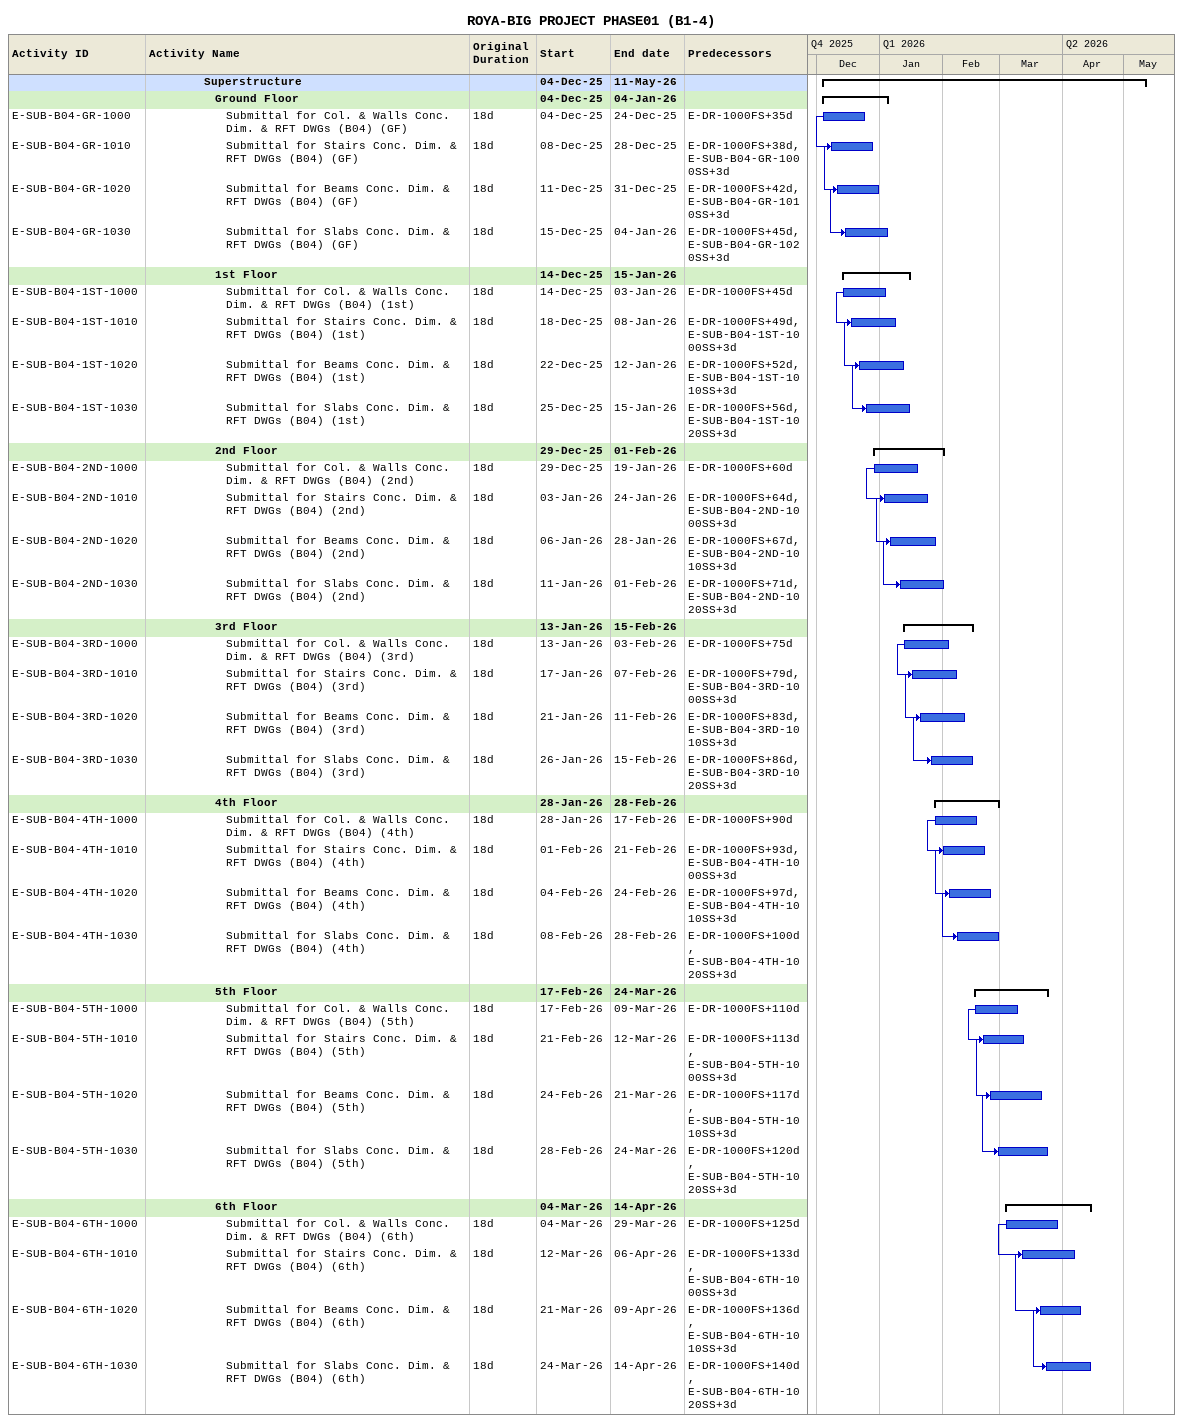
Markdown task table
ROYA-BIG PROJECT PHASE01 (B1-4)

| ID | Level | Task | Original duration | Start | Finish | Predecessors |
|---|---|---|---|---|---|---|
|  | 6 | **Superstructure** |  | 2025-12-04 | 2026-05-11 |  |
|  | 7 | **Ground Floor** |  | 2025-12-04 | 2026-01-04 |  |
| E-SUB-B04-GR-1000 | 8 | Submittal for Col. & Walls Conc. Dim. & RFT DWGs (B04) (GF) | 18d | 2025-12-04 | 2025-12-24 | E-DR-1000FS+35d |
| E-SUB-B04-GR-1010 | 8 | Submittal for Stairs Conc. Dim. & RFT DWGs (B04) (GF) | 18d | 2025-12-08 | 2025-12-28 | E-DR-1000FS+38d, E-SUB-B04-GR-1000SS+3d |
| E-SUB-B04-GR-1020 | 8 | Submittal for Beams Conc. Dim. & RFT DWGs (B04) (GF) | 18d | 2025-12-11 | 2025-12-31 | E-DR-1000FS+42d, E-SUB-B04-GR-1010SS+3d |
| E-SUB-B04-GR-1030 | 8 | Submittal for Slabs Conc. Dim. & RFT DWGs (B04) (GF) | 18d | 2025-12-15 | 2026-01-04 | E-DR-1000FS+45d, E-SUB-B04-GR-1020SS+3d |
|  | 7 | **1st Floor** |  | 2025-12-14 | 2026-01-15 |  |
| E-SUB-B04-1ST-1000 | 8 | Submittal for Col. & Walls Conc. Dim. & RFT DWGs (B04) (1st) | 18d | 2025-12-14 | 2026-01-03 | E-DR-1000FS+45d |
| E-SUB-B04-1ST-1010 | 8 | Submittal for Stairs Conc. Dim. & RFT DWGs (B04) (1st) | 18d | 2025-12-18 | 2026-01-08 | E-DR-1000FS+49d, E-SUB-B04-1ST-1000SS+3d |
| E-SUB-B04-1ST-1020 | 8 | Submittal for Beams Conc. Dim. & RFT DWGs (B04) (1st) | 18d | 2025-12-22 | 2026-01-12 | E-DR-1000FS+52d, E-SUB-B04-1ST-1010SS+3d |
| E-SUB-B04-1ST-1030 | 8 | Submittal for Slabs Conc. Dim. & RFT DWGs (B04) (1st) | 18d | 2025-12-25 | 2026-01-15 | E-DR-1000FS+56d, E-SUB-B04-1ST-1020SS+3d |
|  | 7 | **2nd Floor** |  | 2025-12-29 | 2026-02-01 |  |
| E-SUB-B04-2ND-1000 | 8 | Submittal for Col. & Walls Conc. Dim. & RFT DWGs (B04) (2nd) | 18d | 2025-12-29 | 2026-01-19 | E-DR-1000FS+60d |
| E-SUB-B04-2ND-1010 | 8 | Submittal for Stairs Conc. Dim. & RFT DWGs (B04) (2nd) | 18d | 2026-01-03 | 2026-01-24 | E-DR-1000FS+64d, E-SUB-B04-2ND-1000SS+3d |
| E-SUB-B04-2ND-1020 | 8 | Submittal for Beams Conc. Dim. & RFT DWGs (B04) (2nd) | 18d | 2026-01-06 | 2026-01-28 | E-DR-1000FS+67d, E-SUB-B04-2ND-1010SS+3d |
| E-SUB-B04-2ND-1030 | 8 | Submittal for Slabs Conc. Dim. & RFT DWGs (B04) (2nd) | 18d | 2026-01-11 | 2026-02-01 | E-DR-1000FS+71d, E-SUB-B04-2ND-1020SS+3d |
|  | 7 | **3rd Floor** |  | 2026-01-13 | 2026-02-15 |  |
| E-SUB-B04-3RD-1000 | 8 | Submittal for Col. & Walls Conc. Dim. & RFT DWGs (B04) (3rd) | 18d | 2026-01-13 | 2026-02-03 | E-DR-1000FS+75d |
| E-SUB-B04-3RD-1010 | 8 | Submittal for Stairs Conc. Dim. & RFT DWGs (B04) (3rd) | 18d | 2026-01-17 | 2026-02-07 | E-DR-1000FS+79d, E-SUB-B04-3RD-1000SS+3d |
| E-SUB-B04-3RD-1020 | 8 | Submittal for Beams Conc. Dim. & RFT DWGs (B04) (3rd) | 18d | 2026-01-21 | 2026-02-11 | E-DR-1000FS+83d, E-SUB-B04-3RD-1010SS+3d |
| E-SUB-B04-3RD-1030 | 8 | Submittal for Slabs Conc. Dim. & RFT DWGs (B04) (3rd) | 18d | 2026-01-26 | 2026-02-15 | E-DR-1000FS+86d, E-SUB-B04-3RD-1020SS+3d |
|  | 7 | **4th Floor** |  | 2026-01-28 | 2026-02-28 |  |
| E-SUB-B04-4TH-1000 | 8 | Submittal for Col. & Walls Conc. Dim. & RFT DWGs (B04) (4th) | 18d | 2026-01-28 | 2026-02-17 | E-DR-1000FS+90d |
| E-SUB-B04-4TH-1010 | 8 | Submittal for Stairs Conc. Dim. & RFT DWGs (B04) (4th) | 18d | 2026-02-01 | 2026-02-21 | E-DR-1000FS+93d, E-SUB-B04-4TH-1000SS+3d |
| E-SUB-B04-4TH-1020 | 8 | Submittal for Beams Conc. Dim. & RFT DWGs (B04) (4th) | 18d | 2026-02-04 | 2026-02-24 | E-DR-1000FS+97d, E-SUB-B04-4TH-1010SS+3d |
| E-SUB-B04-4TH-1030 | 8 | Submittal for Slabs Conc. Dim. & RFT DWGs (B04) (4th) | 18d | 2026-02-08 | 2026-02-28 | E-DR-1000FS+100d, E-SUB-B04-4TH-1020SS+3d |
|  | 7 | **5th Floor** |  | 2026-02-17 | 2026-03-24 |  |
| E-SUB-B04-5TH-1000 | 8 | Submittal for Col. & Walls Conc. Dim. & RFT DWGs (B04) (5th) | 18d | 2026-02-17 | 2026-03-09 | E-DR-1000FS+110d |
| E-SUB-B04-5TH-1010 | 8 | Submittal for Stairs Conc. Dim. & RFT DWGs (B04) (5th) | 18d | 2026-02-21 | 2026-03-12 | E-DR-1000FS+113d, E-SUB-B04-5TH-1000SS+3d |
| E-SUB-B04-5TH-1020 | 8 | Submittal for Beams Conc. Dim. & RFT DWGs (B04) (5th) | 18d | 2026-02-24 | 2026-03-21 | E-DR-1000FS+117d, E-SUB-B04-5TH-1010SS+3d |
| E-SUB-B04-5TH-1030 | 8 | Submittal for Slabs Conc. Dim. & RFT DWGs (B04) (5th) | 18d | 2026-02-28 | 2026-03-24 | E-DR-1000FS+120d, E-SUB-B04-5TH-1020SS+3d |
|  | 7 | **6th Floor** |  | 2026-03-04 | 2026-04-14 |  |
| E-SUB-B04-6TH-1000 | 8 | Submittal for Col. & Walls Conc. Dim. & RFT DWGs (B04) (6th) | 18d | 2026-03-04 | 2026-03-29 | E-DR-1000FS+125d |
| E-SUB-B04-6TH-1010 | 8 | Submittal for Stairs Conc. Dim. & RFT DWGs (B04) (6th) | 18d | 2026-03-12 | 2026-04-06 | E-DR-1000FS+133d, E-SUB-B04-6TH-1000SS+3d |
| E-SUB-B04-6TH-1020 | 8 | Submittal for Beams Conc. Dim. & RFT DWGs (B04) (6th) | 18d | 2026-03-21 | 2026-04-09 | E-DR-1000FS+136d, E-SUB-B04-6TH-1010SS+3d |
| E-SUB-B04-6TH-1030 | 8 | Submittal for Slabs Conc. Dim. & RFT DWGs (B04) (6th) | 18d | 2026-03-24 | 2026-04-14 | E-DR-1000FS+140d, E-SUB-B04-6TH-1020SS+3d |
